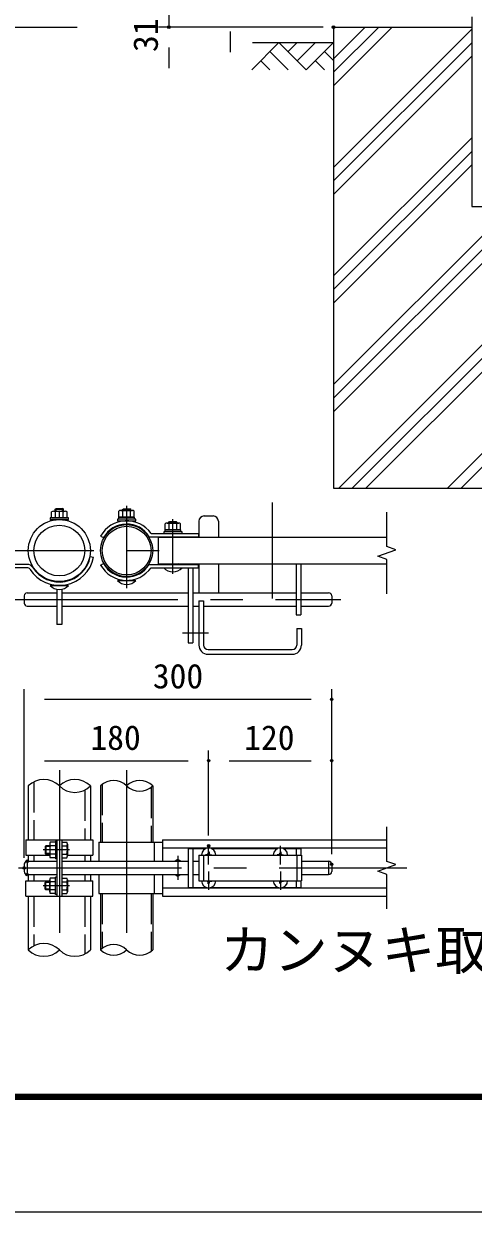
# Model space of a CAD drawing. Units: millimetres, scale not verified, with parts at other scales. Extents: x -4200 to 4200, y -2970 to 2970.
# Drawn here: x -1389 to -513, y -2970 to -650 of the extents above; entities that cross this region are included whole.
import ezdxf
from ezdxf.enums import TextEntityAlignment as Align

# ---------------------------------------------------------------- set-up
doc = ezdxf.new("R2010")
doc.units = ezdxf.units.MM
doc.header["$LTSCALE"] = 10
doc.header["$PDMODE"] = 32
doc.header["$PDSIZE"] = 5
doc.linetypes.add('DASHED', pattern=[7.5, 6, -1.5])
doc.linetypes.add('USER1', pattern=[50.8, 31.75, -6.35, 6.35, -6.35])
for name, color, linetype, lineweight in [('0-0_D-STR1', 1, 'Continuous', 25), ('0-1_D-STR3', 3, 'Continuous', 13), ('0-2_D-STR-DIM', 7, 'Continuous', 13), ('0-4_Defpoints', 8, 'Continuous', 25), ('0-5_D-BMK', 2, 'USER1', 13), ('0-7_D-DCR-HCH', 7, 'Continuous', 13), ('0-8_D-BGD', 7, 'Continuous', 25), ('0-9_D-STR4', 7, 'Continuous', 25), ('0-B_D-TTL-TXT', 7, 'Continuous', 25), ('0-D_D-TTL', 7, 'Continuous', 25)]:
    doc.layers.add(name, color=color, linetype=linetype, lineweight=lineweight)
doc.styles.add('ＭＳ ゴシック', font='')
doc.styles.get('ＭＳ ゴシック').set_extended_font_data('MS Gothic')

msp = doc.modelspace()

# ---------------------------------------------------------------- linework, layer by layer
at = {"layer": '0-0_D-STR1'}
for p, q in [((-515.43, -636.54), (-515.43, -1006.54)), ((-515.43, -1006.54), (-454.93, -1006.54)), ((-1126.54, -1704.41), (-1126.54, -1652.41)), ((-1126.54, -1652.41), (-681.19, -1652.41)), ((-1126.54, -1704.41), (-681.19, -1704.41)), ((-1380.54, -2137.93), (-1380.54, -2242.93)), ((-1259.54, -2137.93), (-1259.54, -2242.93)), ((-1239.54, -2137.93), (-1239.54, -2247.93)), ((-1137.94, -2137.93), (-1137.94, -2247.93)), ((-1380.54, -2272.93), (-1380.54, -2284.93)), ((-1259.54, -2272.93), (-1259.54, -2284.93)), ((-1380.54, -2310.93), (-1380.54, -2322.93)), ((-1259.54, -2310.93), (-1259.54, -2322.93)), ((-1380.54, -2352.93), (-1380.54, -2457.93)), ((-1259.54, -2352.93), (-1259.54, -2457.93)), ((-1239.54, -2347.93), (-1239.54, -2457.93)), ((-1137.94, -2347.93), (-1137.94, -2457.93))]:
    msp.add_line(p, q, dxfattribs=at)
at = {"layer": '0-0_D-STR1', "linetype": 'DASHED'}
for p, q in [((-1369.54, -2130.02), (-1369.54, -2242.93)), ((-1270.54, -2145.85), (-1270.54, -2242.93)), ((-1236.34, -2135.11), (-1236.34, -2247.93)), ((-1141.14, -2140.76), (-1141.14, -2247.93)), ((-1369.54, -2272.93), (-1369.54, -2284.93)), ((-1270.54, -2272.93), (-1270.54, -2284.93)), ((-1369.54, -2310.93), (-1369.54, -2322.93)), ((-1270.54, -2310.93), (-1270.54, -2322.93)), ((-1369.54, -2352.93), (-1369.54, -2450.02)), ((-1270.54, -2352.93), (-1270.54, -2465.85)), ((-1239.54, -2347.93), (-1239.54, -2457.93)), ((-1236.34, -2347.93), (-1236.34, -2455.11)), ((-1141.14, -2347.93), (-1141.14, -2460.76))]:
    msp.add_line(p, q, dxfattribs=at)
at = {"layer": '0-0_D-STR1'}
for centre, radius in [((-1320.04, -1678.41), 60.5), ((-1320.04, -1678.41), 49.5), ((-1188.74, -1678.41), 50.8), ((-1188.74, -1678.41), 47.6)]:
    msp.add_circle(centre, radius, dxfattribs=at)
at = {"layer": '0-1_D-STR3'}
for p, q in [((-1328.04, -1597.66), (-1326.44, -1596.06)), ((-1328.04, -1601.71), (-1328.04, -1597.66)), ((-1326.44, -1596.06), (-1313.64, -1596.06)), ((-1326.44, -1601.71), (-1326.44, -1596.06)), ((-1313.64, -1601.71), (-1313.64, -1596.06)), ((-1312.04, -1601.71), (-1312.04, -1597.66)), ((-1200.3, -1600.01), (-1177.21, -1600.01)), ((-1196.74, -1598.21), (-1195.14, -1596.61)), ((-1196.74, -1600.01), (-1196.74, -1598.21)), ((-1195.14, -1596.61), (-1182.34, -1596.61)), ((-1195.14, -1600.01), (-1195.14, -1596.61)), ((-1182.34, -1600.01), (-1182.34, -1596.61)), ((-1180.74, -1600.01), (-1180.74, -1598.21)), ((-1338.04, -1617.91), (-1302.04, -1617.91)), ((-1335.04, -1614.71), (-1335.04, -1603.11)), ((-1335.04, -1614.71), (-1305.04, -1614.71)), ((-1331.6, -1601.71), (-1308.51, -1601.71)), ((-1327.54, -1614.71), (-1327.54, -1603.11)), ((-1312.54, -1614.71), (-1312.54, -1603.11)), ((-1305.04, -1614.71), (-1305.04, -1603.11)), ((-1173.34, -1613.01), (-1204.14, -1613.01)), ((-1204.14, -1617.01), (-1204.14, -1613.01)), ((-1173.34, -1617.01), (-1204.14, -1617.01)), ((-1203.74, -1613.01), (-1203.74, -1601.41)), ((-1203.74, -1613.01), (-1173.74, -1613.01)), ((-1196.24, -1613.01), (-1196.24, -1601.41)), ((-1181.24, -1613.01), (-1181.24, -1601.41)), ((-1173.74, -1613.01), (-1173.74, -1601.41)), ((-1173.34, -1617.01), (-1173.34, -1613.01)), ((-1106.44, -1623.41), (-1104.84, -1621.81)), ((-1106.44, -1624.81), (-1106.44, -1623.41)), ((-1104.84, -1621.81), (-1092.04, -1621.81)), ((-1104.84, -1624.81), (-1104.84, -1621.81)), ((-1092.04, -1624.81), (-1092.04, -1621.81)), ((-1090.44, -1624.81), (-1090.44, -1623.41)), ((-1047.74, -1620.81), (-1047.74, -1651.41)), ((-1037.74, -1610.81), (-1019.74, -1610.81)), ((-1009.74, -1620.81), (-1009.74, -1652.41)), ((-1141.08, -1645.01), (-1048.44, -1645.01)), ((-1083.04, -1637.81), (-1113.84, -1637.81)), ((-1113.84, -1641.81), (-1113.84, -1637.81)), ((-1083.04, -1641.81), (-1113.84, -1641.81)), ((-1113.44, -1637.81), (-1113.44, -1626.21)), ((-1113.44, -1637.81), (-1083.44, -1637.81)), ((-1110, -1624.81), (-1086.91, -1624.81)), ((-1105.94, -1637.81), (-1105.94, -1626.21)), ((-1090.94, -1637.81), (-1090.94, -1626.21)), ((-1083.44, -1637.81), (-1083.44, -1626.21)), ((-1083.04, -1641.81), (-1083.04, -1637.81)), ((-1048.44, -1645.01), (-1048.44, -1651.41)), ((-1239.54, -1650.01), (-1233.95, -1653.14)), ((-1144.53, -1651.41), (-1048.44, -1651.41)), ((-1259.66, -1690.1), (-1253.38, -1691.32)), ((-1382.78, -1705.41), (-1470.04, -1705.41)), ((-1382.78, -1711.81), (-1470.04, -1711.81)), ((-1239.54, -1706.82), (-1233.95, -1703.69)), ((-1144.53, -1705.41), (-1048.44, -1705.41)), ((-1141.08, -1711.81), (-1048.44, -1711.81)), ((-1116.44, -1711.81), (-1080.44, -1711.81)), ((-1109.74, -1705.01), (-1108.7, -1704.41)), ((-1087.14, -1705.01), (-1088.18, -1704.41)), ((-1059.74, -1711.81), (-1059.74, -1858.81)), ((-1048.44, -1711.81), (-1048.44, -1705.41)), ((-1047.74, -1704.41), (-1047.74, -1760.81)), ((-1009.74, -1704.41), (-1009.74, -1760.81)), ((-857.74, -1704.41), (-857.74, -1803.81)), ((-848.74, -1704.41), (-848.74, -1803.81)), ((-1206.74, -1736.61), (-1170.74, -1736.61)), ((-1200.04, -1736.61), (-1200.04, -1735.51)), ((-1177.44, -1736.61), (-1177.44, -1735.51)), ((-1382.74, -1760.81), (-1324.64, -1760.81)), ((-1338.04, -1746.31), (-1302.04, -1746.31)), ((-1331.34, -1746.31), (-1331.34, -1745.37)), ((-1324.64, -1753.87), (-1324.64, -1822.67)), ((-1315.44, -1753.87), (-1315.44, -1822.67)), ((-1315.44, -1760.81), (-1068.74, -1760.81)), ((-1308.74, -1746.31), (-1308.74, -1745.37)), ((-1059.74, -1760.81), (-857.74, -1760.81)), ((-848.74, -1760.81), (-794.74, -1760.81)), ((-1388.74, -1766.81), (-1388.74, -1780.81)), ((-1047.74, -1776.81), (-1047.74, -1862.81)), ((-1047.74, -1776.81), (-1038.74, -1776.81)), ((-1038.74, -1776.81), (-1038.74, -1862.81)), ((-788.74, -1766.81), (-788.74, -1780.81)), ((-1382.74, -1786.81), (-1324.64, -1786.81)), ((-1315.44, -1786.81), (-1068.74, -1786.81)), ((-1059.74, -1786.81), (-1047.74, -1786.81)), ((-1038.74, -1786.81), (-857.74, -1786.81)), ((-857.74, -1803.81), (-848.74, -1803.81)), ((-848.74, -1786.81), (-794.74, -1786.81)), ((-1315.44, -1822.67), (-1324.64, -1822.67)), ((-856.74, -1830.81), (-856.74, -1862.81)), ((-856.74, -1830.81), (-847.74, -1830.81)), ((-847.74, -1830.81), (-847.74, -1862.81)), ((-1029.74, -1871.81), (-865.74, -1871.81)), ((-1029.74, -1880.81), (-865.74, -1880.81)), ((-1385.14, -2242.93), (-1254.94, -2242.93)), ((-1385.14, -2242.93), (-1385.14, -2272.93)), ((-1327.84, -2247.93), (-1337.64, -2247.93)), ((-1324.64, -2245.93), (-1327.84, -2245.93)), ((-1327.84, -2245.93), (-1327.84, -2279.93)), ((-1324.64, -2242.93), (-1324.64, -2352.93)), ((-1320.04, -2242.93), (-1320.04, -2352.93)), ((-1315.44, -2242.93), (-1315.44, -2352.93)), ((-1315.44, -2245.13), (-1315.44, -2280.73)), ((-1315.44, -2247.93), (-1305.64, -2247.93)), ((-1254.94, -2242.93), (-1254.94, -2272.93)), ((-1242.74, -2247.93), (-1118.74, -2247.93)), ((-1242.74, -2247.93), (-1242.74, -2284.93)), ((-1134.74, -2247.93), (-1134.74, -2284.93)), ((-1118.74, -2242.93), (-1118.74, -2284.93)), ((-1118.74, -2242.93), (-681.19, -2242.93)), ((-1385.14, -2272.93), (-1338.84, -2272.93)), ((-1347.44, -2256.29), (-1346.09, -2254.93)), ((-1347.44, -2256.29), (-1347.44, -2269.58)), ((-1338.84, -2256.29), (-1347.44, -2256.29)), ((-1347.44, -2269.58), (-1346.09, -2270.93)), ((-1338.84, -2269.58), (-1347.44, -2269.58)), ((-1338.84, -2254.93), (-1346.09, -2254.93)), ((-1346.09, -2254.93), (-1346.09, -2270.93)), ((-1338.84, -2270.93), (-1346.09, -2270.93)), ((-1338.84, -2251.29), (-1338.84, -2274.49)), ((-1327.84, -2254.93), (-1337.64, -2254.93)), ((-1327.84, -2270.93), (-1337.64, -2270.93)), ((-1315.44, -2254.93), (-1305.64, -2254.93)), ((-1315.44, -2270.93), (-1305.64, -2270.93)), ((-1304.44, -2251.29), (-1304.44, -2274.49)), ((-1304.44, -2272.93), (-1254.94, -2272.93)), ((-1118.74, -2258.93), (-681.19, -2258.93)), ((-1068.74, -2259.93), (-1068.74, -2335.93)), ((-1068.74, -2259.93), (-1033.94, -2259.93)), ((-1059.74, -2259.93), (-1059.74, -2335.93)), ((-1047.74, -2272.93), (-1047.74, -2322.93)), ((-1047.74, -2272.93), (-847.74, -2272.93)), ((-1032.45, -2272.1), (-1035.04, -2272.14)), ((-1035.04, -2272.14), (-1035.04, -2272.93)), ((-1029.53, -2266.63), (-1029.58, -2269.23)), ((-1029.53, -2266.63), (-1027.95, -2266.63)), ((-1027.95, -2266.63), (-1027.91, -2269.23)), ((-1023.54, -2259.93), (-893.94, -2259.93)), ((-892.45, -2272.1), (-895.04, -2272.14)), ((-895.04, -2272.14), (-895.04, -2272.93)), ((-889.53, -2266.63), (-889.58, -2269.23)), ((-889.53, -2266.63), (-887.95, -2266.63)), ((-887.95, -2266.63), (-887.91, -2269.23)), ((-885.03, -2272.1), (-882.44, -2272.14)), ((-883.54, -2259.93), (-848.74, -2259.93)), ((-882.44, -2272.14), (-882.44, -2272.93)), ((-857.74, -2259.93), (-857.74, -2272.93)), ((-848.74, -2259.93), (-848.74, -2272.93)), ((-847.74, -2272.93), (-847.74, -2322.93)), ((-1388.74, -2290.93), (-1388.74, -2304.93)), ((-1382.74, -2284.93), (-1324.64, -2284.93)), ((-1382.74, -2284.93), (-1382.74, -2310.93)), ((-1327.84, -2277.93), (-1337.64, -2277.93)), ((-1324.64, -2279.93), (-1327.84, -2279.93)), ((-1315.44, -2277.93), (-1305.64, -2277.93)), ((-1315.44, -2284.93), (-1068.74, -2284.93)), ((-1088.74, -2281.73), (-1094.28, -2284.93)), ((-1083.2, -2284.93), (-1088.74, -2281.73)), ((-1059.74, -2284.93), (-1047.74, -2284.93)), ((-847.74, -2284.93), (-794.74, -2284.93)), ((-794.74, -2284.93), (-794.74, -2310.93)), ((-788.74, -2290.93), (-788.74, -2304.93)), ((-1382.74, -2310.93), (-1324.64, -2310.93)), ((-1327.84, -2317.93), (-1337.64, -2317.93)), ((-1327.84, -2349.93), (-1327.84, -2315.93)), ((-1324.64, -2315.93), (-1327.84, -2315.93)), ((-1315.44, -2310.93), (-1068.74, -2310.93)), ((-1315.44, -2317.93), (-1305.64, -2317.93)), ((-1242.74, -2310.93), (-1242.74, -2347.93)), ((-1134.74, -2310.93), (-1134.74, -2347.93)), ((-1118.74, -2310.93), (-1118.74, -2352.93)), ((-1059.74, -2310.93), (-1047.74, -2310.93)), ((-847.74, -2310.93), (-794.74, -2310.93)), ((-1385.14, -2322.93), (-1338.84, -2322.93)), ((-1385.14, -2352.93), (-1385.14, -2322.93)), ((-1347.44, -2326.29), (-1346.09, -2324.93)), ((-1338.84, -2326.29), (-1347.44, -2326.29)), ((-1347.44, -2339.58), (-1347.44, -2326.29)), ((-1338.84, -2339.58), (-1347.44, -2339.58)), ((-1347.44, -2339.58), (-1346.09, -2340.93)), ((-1346.09, -2340.93), (-1346.09, -2324.93)), ((-1338.84, -2324.93), (-1346.09, -2324.93)), ((-1338.84, -2340.93), (-1346.09, -2340.93)), ((-1338.84, -2344.58), (-1338.84, -2321.37)), ((-1327.84, -2324.93), (-1337.64, -2324.93)), ((-1327.84, -2340.93), (-1337.64, -2340.93)), ((-1315.44, -2324.93), (-1305.64, -2324.93)), ((-1315.44, -2340.93), (-1305.64, -2340.93)), ((-1304.64, -2322.93), (-1254.94, -2322.93)), ((-1304.44, -2321.29), (-1304.44, -2344.49)), ((-1254.94, -2352.93), (-1254.94, -2322.93)), ((-1118.74, -2336.93), (-681.19, -2336.93)), ((-1068.74, -2335.93), (-1033.94, -2335.93)), ((-1047.74, -2322.93), (-847.74, -2322.93)), ((-1035.04, -2323.72), (-1035.04, -2322.93)), ((-1032.45, -2323.77), (-1035.04, -2323.72)), ((-1029.53, -2329.23), (-1029.58, -2326.64)), ((-1029.53, -2329.23), (-1027.95, -2329.23)), ((-1027.95, -2329.23), (-1027.91, -2326.64)), ((-1025.03, -2323.77), (-1022.44, -2323.72)), ((-1023.54, -2335.93), (-893.94, -2335.93)), ((-1022.44, -2323.72), (-1022.44, -2322.93)), ((-895.04, -2323.72), (-895.04, -2322.93)), ((-892.45, -2323.77), (-895.04, -2323.72)), ((-889.53, -2329.23), (-889.58, -2326.64)), ((-889.53, -2329.23), (-887.95, -2329.23)), ((-887.95, -2329.23), (-887.91, -2326.64)), ((-885.03, -2323.77), (-882.44, -2323.72)), ((-883.54, -2335.93), (-848.74, -2335.93)), ((-882.44, -2323.72), (-882.44, -2322.93)), ((-857.74, -2322.93), (-857.74, -2335.93)), ((-848.74, -2322.93), (-848.74, -2335.93)), ((-1385.14, -2352.93), (-1254.94, -2352.93)), ((-1327.84, -2347.93), (-1337.64, -2347.93)), ((-1324.64, -2349.93), (-1327.84, -2349.93)), ((-1315.44, -2347.93), (-1305.64, -2347.93)), ((-1242.74, -2347.93), (-1118.74, -2347.93)), ((-1118.74, -2352.93), (-681.19, -2352.93))]:
    msp.add_line(p, q, dxfattribs=at)
at = {"layer": '0-1_D-STR3', "linetype": 'DASHED'}
for p, q in [((-1038.74, -2272.93), (-1038.74, -2322.93)), ((-856.74, -2272.93), (-856.74, -2322.93))]:
    msp.add_line(p, q, dxfattribs=at)
at = {"layer": '0-1_D-STR3'}
for points in [[(-1328.04, -1597.66), (-1312.04, -1597.66), (-1313.64, -1596.06)], [(-1196.74, -1598.21), (-1180.74, -1598.21), (-1182.34, -1596.61)], [(-1302.04, -1617.89), (-1302.04, -1614.71), (-1338.04, -1614.71), (-1338.04, -1617.89)], [(-1106.44, -1623.41), (-1090.44, -1623.41), (-1092.04, -1621.81)], [(-1068.74, -1711.81), (-1068.74, -1858.81), (-1059.74, -1858.81)], [(-1025.03, -2272.1), (-1022.44, -2272.14), (-1022.44, -2272.93)], [(-1094.28, -2310.93), (-1088.74, -2314.13), (-1083.2, -2310.93)]]:
    msp.add_lwpolyline(points, dxfattribs=at)
for points in [[(-1206.74, -1617.01), (-1206.74, -1620.21), (-1170.74, -1620.21), (-1170.74, -1617.01)], [(-1116.44, -1641.81), (-1116.44, -1645.01), (-1080.44, -1645.01), (-1080.44, -1641.81)]]:
    msp.add_lwpolyline(points, close=True, dxfattribs=at)
for centre, radius, start, end in [((-1199.99, -1605.7), 5.7, 48.83491, 131.16509), ((-1188.74, -1620.8), 20.79, 68.85295, 111.14705), ((-1177.49, -1605.71), 5.7, 48.86505, 131.13495), ((-1331.29, -1607.4), 5.7, 48.83491, 131.16509), ((-1320.04, -1622.5), 20.79, 68.85295, 111.14705), ((-1308.79, -1607.41), 5.7, 48.86505, 131.13495), ((-1188.74, -1678.41), 58.2, 35.02146, 150.7918), ((-1037.74, -1620.81), 10, 90, 180), ((-1019.74, -1620.81), 10, 0, 90), ((-1188.74, -1678.41), 51.8, 31.41517, 150.7918), ((-1109.69, -1630.5), 5.7, 48.83491, 131.16509), ((-1098.44, -1645.6), 20.79, 68.85295, 111.14705), ((-1087.19, -1630.51), 5.7, 48.86505, 131.13495), ((-1320.04, -1678.41), 67.9, 212.38911, 349.04288), ((-1320.04, -1678.41), 61.5, 212.38911, 349.04288), ((-1382.78, -1718.21), 12.8, 32.38911, 90), ((-1382.78, -1718.21), 6.4, 32.38911, 90), ((-1188.74, -1678.41), 58.2, 209.2082, 324.97854), ((-1188.74, -1678.41), 51.8, 209.2082, 328.58483), ((-1098.44, -1695.56), 24.25, 222.07502, 317.92498), ((-1104.09, -1717.71), 13.9, 106.90112, 113.9872), ((-1104.09, -1717.71), 13.9, 66.0128, 73.09888), ((-1092.79, -1717.82), 13.99, 106.71589, 113.81332), ((-1092.79, -1717.82), 13.99, 66.18668, 73.28411), ((-1188.74, -1720.36), 24.25, 222.07502, 317.92498), ((-1382.74, -1766.81), 6, 90, 180), ((-1320.04, -1730.06), 24.25, 222.07502, 317.92498), ((-794.74, -1766.81), 6, 0, 90), ((-1382.74, -1780.81), 6, 180, 270), ((-794.74, -1780.81), 6, 270, 0), ((-1029.74, -1862.81), 18, 180, 270), ((-1029.74, -1862.81), 9, 180, 270), ((-865.74, -1862.81), 9, 270, 0), ((-865.74, -1862.81), 18, 270, 0), ((-1333.15, -2251.43), 5.7, 142.09851, 217.90149), ((-1310.14, -2251.43), 5.7, 322.09851, 37.90149), ((-1311.57, -2262.93), 27.27, 162.93847, 197.06153), ((-1333.14, -2274.43), 5.7, 142.14171, 217.85829), ((-1331.71, -2262.93), 27.27, 342.93847, 17.06153), ((-1310.14, -2274.43), 5.7, 322.14171, 37.85829), ((-1028.74, -2272.93), 14, 0, 180), ((-1032.55, -2269.12), 2.98, 270, 0), ((-1024.93, -2269.12), 2.98, 180, 270), ((-888.74, -2272.93), 14, 0, 180), ((-892.55, -2269.12), 2.98, 270, 0), ((-884.93, -2269.12), 2.98, 180, 270), ((-1382.74, -2290.93), 6, 90, 180), ((-1088.74, -2297.93), 14.07, 67.52593, 112.47407), ((-794.74, -2290.93), 6, 0, 90), ((-1382.74, -2304.93), 6, 180, 270), ((-1333.14, -2321.43), 5.7, 142.14171, 217.85829), ((-1310.14, -2321.43), 5.7, 322.09851, 37.90149), ((-1088.74, -2297.93), 14.07, 247.52593, 292.47407), ((-794.74, -2304.93), 6, 270, 0), ((-1333.15, -2344.43), 5.7, 142.09851, 217.90149), ((-1311.57, -2332.93), 27.27, 162.93847, 197.06153), ((-1331.71, -2332.93), 27.27, 342.93847, 17.06153), ((-1310.14, -2344.43), 5.7, 322.14171, 37.85829), ((-1028.74, -2322.93), 14, 180, 0), ((-1032.55, -2326.74), 2.98, 0, 90), ((-1024.93, -2326.74), 2.98, 90, 180), ((-888.74, -2322.93), 14, 180, 0), ((-892.55, -2326.74), 2.98, 0, 90), ((-884.93, -2326.74), 2.98, 90, 180)]:
    msp.add_arc(centre, radius, start, end, dxfattribs=at)
at = {"layer": '0-2_D-STR-DIM'}
for p, q in [((-1106.61, -625.38), (-1106.61, -656.54)), ((-1802.89, -656.54), (-1285.07, -656.54)), ((-805.18, -656.54), (-1126.61, -656.54)), ((-986.61, -665.38), (-986.61, -705.38)), ((-1106.61, -696.54), (-1106.61, -736.54)), ((-681.19, -1670.36), (-681.19, -1603.18)), ((-663.57, -1676.77), (-681.19, -1670.36)), ((-698.81, -1689.6), (-663.57, -1676.77)), ((-681.19, -1696.01), (-698.81, -1689.6)), ((-681.19, -1763.18), (-681.19, -1696.01)), ((-1388.74, -2277.93), (-1388.74, -1948.71)), ((-788.74, -2270.93), (-788.74, -1948.71)), ((-1348.74, -1968.71), (-828.74, -1968.71)), ((-1388.74, -2277.93), (-1388.74, -2068.71)), ((-1028.74, -2234.89), (-1028.74, -2068.71)), ((-1028.74, -2234.89), (-1028.74, -2068.71)), ((-788.74, -2270.93), (-788.74, -2068.71)), ((-1348.74, -2088.71), (-1068.74, -2088.71)), ((-988.74, -2088.71), (-828.74, -2088.71)), ((-681.19, -2285.11), (-681.19, -2217.93)), ((-698.81, -2304.35), (-663.57, -2291.52)), ((-663.57, -2291.52), (-681.19, -2285.11)), ((-681.19, -2310.76), (-698.81, -2304.35)), ((-681.19, -2377.93), (-681.19, -2310.76))]:
    msp.add_line(p, q, dxfattribs=at)
for centre, radius, start, end in [((-1350.29, -2168.38), 42.92, 45.18146, 134.81854), ((-1289.79, -2168.38), 42.92, 45.18146, 134.81854), ((-1214.14, -2163.49), 36.03, 45.18146, 134.81854), ((-1163.34, -2163.49), 36.03, 45.18146, 134.81854), ((-1289.79, -2107.49), 42.92, 225.18146, 314.81854), ((-1163.34, -2112.37), 36.03, 225.18146, 314.81854), ((-1350.29, -2488.38), 42.92, 45.18146, 134.81854), ((-1350.29, -2427.49), 42.92, 225.18146, 314.81854), ((-1289.79, -2427.49), 42.92, 225.18146, 314.81854), ((-1214.14, -2483.49), 36.03, 45.18146, 134.81854), ((-1214.14, -2432.37), 36.03, 225.18146, 314.81854), ((-1163.34, -2432.37), 36.03, 225.18146, 314.81854)]:
    msp.add_arc(centre, radius, start, end, dxfattribs=at)
at = {"layer": '0-4_Defpoints'}
for p in [(-1106.61, -656.54), (-785.18, -656.54), (-788.74, -1968.71), (-1028.74, -2088.71), (-788.74, -2088.71), (-1028.74, -2254.89), (-1388.74, -2297.93), (-1382.74, -2284.93), (-788.74, -2290.93), (-1382.74, -2310.93)]:
    msp.add_point(p, dxfattribs=at)
at = {"layer": '0-5_D-BMK'}
for p, q in [((-1188.74, -1590.86), (-1188.74, -1751.96)), ((-904.57, -1584.86), (-904.57, -1771.96)), ((-1320.04, -1615.26), (-1320.04, -1601.03)), ((-1098.44, -1724.15), (-1098.44, -1616.79)), ((-1570.04, -1678.41), (-1070.04, -1678.41)), ((-1406.4, -1773.81), (-771.08, -1773.81)), ((-1079.6, -1838.81), (-1029.31, -1838.81)), ((-1320.04, -2107.35), (-1320.04, -2478.51)), ((-1188.74, -2107.35), (-1188.74, -2478.51)), ((-1300.42, -2262.93), (-1351.77, -2262.93)), ((-1028.74, -2291.15), (-1028.74, -2254.89)), ((-888.74, -2291.15), (-888.74, -2254.89)), ((-1088.74, -2274.36), (-1088.74, -2321.51)), ((-1399.38, -2297.93), (-642.34, -2297.93)), ((-1028.74, -2304.72), (-1028.74, -2340.98)), ((-888.74, -2304.72), (-888.74, -2340.98)), ((-1300.42, -2332.93), (-1351.77, -2332.93))]:
    msp.add_line(p, q, dxfattribs=at)
at = {"layer": '0-7_D-DCR-HCH'}
for p, q in [((-785.18, -771.16), (-670.56, -656.54)), ((-785.18, -744.64), (-697.08, -656.54)), ((-785.18, -718.12), (-723.6, -656.54)), ((-785.18, -930.26), (-515.43, -660.51)), ((-891.6, -686.54), (-944.81, -739.75)), ((-891.6, -686.54), (-838.39, -739.75)), ((-873.87, -704.28), (-856.13, -686.54)), ((-856.13, -722.02), (-820.65, -686.54)), ((-838.39, -739.75), (-785.18, -686.54)), ((-785.18, -956.77), (-515.43, -687.02)), ((-909.34, -704.28), (-873.7, -739.75)), ((-802.92, -704.28), (-785.18, -721.93)), ((-785.18, -983.29), (-515.43, -713.54)), ((-927.08, -722.02), (-909.26, -739.75)), ((-820.65, -722.02), (-802.83, -739.75)), ((-785.18, -1354.52), (-185.18, -754.52)), ((-785.18, -1381.04), (-185.18, -781.04)), ((-785.18, -1407.55), (-185.18, -807.55)), ((-785.18, -1142.39), (-515.43, -872.64)), ((-785.18, -1168.9), (-515.43, -899.15)), ((-785.18, -1195.42), (-515.43, -925.67)), ((-775.07, -1556.54), (-185.18, -966.65)), ((-748.55, -1556.54), (-185.18, -993.17)), ((-722.03, -1556.54), (-185.18, -1019.69)), ((-562.94, -1556.54), (-185.18, -1178.78)), ((-536.42, -1556.54), (-185.18, -1205.3))]:
    msp.add_line(p, q, dxfattribs=at)
at = {"layer": '0-8_D-BGD'}
msp.add_line((-943, -686.54), (-785.18, -686.54), dxfattribs=at)
at = {"layer": '0-9_D-STR4'}
for p, q in [((-785.18, -656.54), (-785.18, -1556.54)), ((-785.18, -656.54), (-515.43, -656.54)), ((-785.18, -1556.54), (-185.18, -1556.54))]:
    msp.add_line(p, q, dxfattribs=at)
at = {"layer": '0-D_D-TTL', "color": 2}
msp.add_lwpolyline([(-4199.72, 2969.89), (4200.28, 2969.89), (4200.28, -2970.11), (-4199.72, -2970.11)], close=True, dxfattribs=at)
at = {"layer": '0-D_D-TTL'}
for points in [[(-3929.72, 2749.89), (3930.28, 2749.89), (3930.28, -2750.11), (-3929.72, -2750.11)], [(-3927.22, 2747.39), (3927.78, 2747.39), (3927.78, -2747.61), (-3927.22, -2747.61)], [(-3924.72, 2744.89), (3925.28, 2744.89), (3925.28, -2745.11), (-3924.72, -2745.11)], [(-3922.22, 2742.39), (3922.78, 2742.39), (3922.78, -2742.61), (-3922.22, -2742.61)], [(-3919.72, 2739.89), (3920.28, 2739.89), (3920.28, -2740.11), (-3919.72, -2740.11)]]:
    msp.add_lwpolyline(points, close=True, dxfattribs=at)

# ---------------------------------------------------------------- texts
at = {"layer": '0-2_D-STR-DIM', "style": 'ＭＳ ゴシック'}
msp.add_text('31.2', height=48.09, rotation=90, dxfattribs=at).set_placement((-1113.36, -705.14), align=Align.BOTTOM_LEFT)
for s, p in [('300', (-1137.62, -1961.96)), ('180', (-1259.39, -2081.96)), ('120', (-959.39, -2081.96))]:
    msp.add_text(s, height=48.09, dxfattribs=at).set_placement(p, align=Align.BOTTOM_LEFT)
at = {"layer": '0-B_D-TTL-TXT', "style": 'ＭＳ ゴシック'}
msp.add_text('カンヌキ取付詳細図', height=76.98, dxfattribs=at).set_placement((-1006.62, -2519.92), align=Align.BOTTOM_LEFT)

doc.saveas('drawing.dxf')
